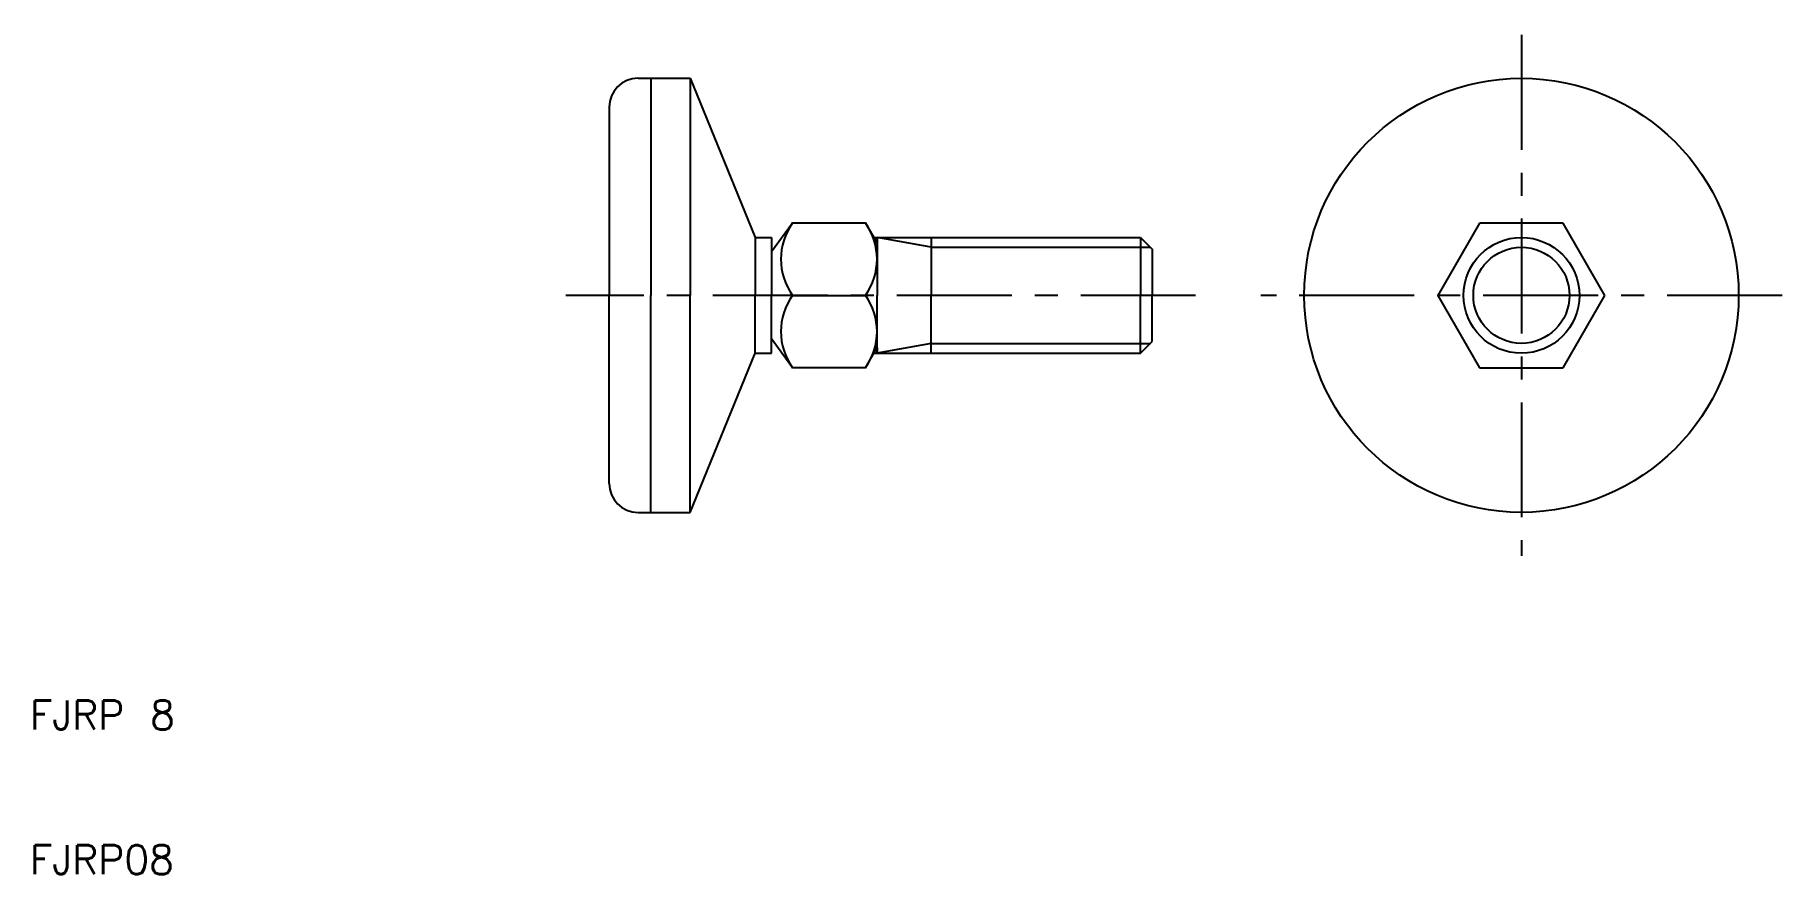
# Model space of a CAD drawing. Extents: x 10 to 131, y 10 to 68.
import ezdxf

# ---------------------------------------------------------------- set-up
doc = ezdxf.new("R2010")
doc.units = 0
doc.header["$LTSCALE"] = 0.25
doc.linetypes.add('CENTER', pattern=[50.8, 31.75, -6.35, 6.35, -6.35])
doc.layers.get('0').update_dxf_attribs({"linetype": 'CONTINUOUS'})
doc.layers.add('CENTER', color=1, linetype='CENTER')
doc.styles.get("Standard").update_dxf_attribs({"font": 'txt.shx', "bigfont": 'extfont.shx'})

msp = doc.modelspace()

# ---------------------------------------------------------------- linework, layer by layer
at = {"color": 7, "linetype": 'CONTINUOUS'}
for p, q in [((52, 65), (55.6, 65)), ((52.87, 65), (52.87, 50)), ((55.6, 65), (60.08, 54)), ((55.6, 65), (55.6, 50)), ((50, 63), (50, 50)), ((62.66, 55), (61.2, 53)), ((67.7, 55), (62.66, 55)), ((67.7, 55), (68.5, 53.61)), ((110.11, 55), (107.23, 50)), ((115.89, 55), (110.11, 55)), ((118.77, 50), (115.89, 55)), ((60.08, 54), (61.2, 54)), ((60.08, 54), (60.08, 50)), ((61.2, 54), (61.2, 53)), ((68.23, 54), (86.7, 54)), ((68.5, 54), (68.5, 50)), ((68.5, 53.61), (68.5, 54)), ((72.23, 54), (72.23, 50)), ((86.7, 54), (87.5, 53.2)), ((86.7, 54), (86.7, 50)), ((87.5, 53.2), (87.5, 50)), ((61.2, 53), (61.2, 50)), ((50, 37), (50, 50)), ((52.87, 35), (52.87, 50)), ((55.6, 35), (55.6, 50)), ((60.08, 46), (60.08, 50)), ((61.2, 47), (61.2, 50)), ((62.66, 50), (67.7, 50)), ((68.5, 46), (68.5, 50)), ((72.23, 46), (72.23, 50)), ((86.7, 46), (86.7, 50)), ((87.5, 46.8), (87.5, 50)), ((107.23, 50), (110.11, 45)), ((115.89, 45), (118.77, 50)), ((55.6, 35), (60.08, 46)), ((60.08, 46), (61.2, 46)), ((62.66, 45), (61.2, 47)), ((61.2, 46), (61.2, 47)), ((67.7, 45), (68.5, 46.39)), ((68.23, 46), (86.7, 46)), ((68.5, 46.39), (68.5, 46)), ((86.7, 46), (87.5, 46.8)), ((67.7, 45), (62.66, 45)), ((110.11, 45), (115.89, 45)), ((52, 35), (55.6, 35))]:
    msp.add_line(p, q, dxfattribs=at)
at = {"color": 3, "linetype": 'CONTINUOUS'}
for p, q in [((72.23, 53.32), (68.5, 54)), ((72.23, 53.32), (87.38, 53.32)), ((72.23, 46.68), (68.5, 46)), ((72.23, 46.68), (87.38, 46.68))]:
    msp.add_line(p, q, dxfattribs=at)
at = {"color": 7, "linetype": 'CONTINUOUS'}
for radius in [15, 4]:
    msp.add_circle((113, 50), radius, dxfattribs=at)
at = {"color": 3, "linetype": 'CONTINUOUS'}
msp.add_circle((113, 50), 3.32, dxfattribs=at)
at = {"color": 7, "linetype": 'CONTINUOUS'}
for centre, radius, start, end in [((52, 63), 2, 90, 180), ((66.17, 52.5), 4.31, 144.5107, 215.4893), ((64.19, 52.5), 4.31, 324.5107, 35.4893), ((66.17, 47.5), 4.31, 144.5107, 215.4893), ((64.19, 47.5), 4.31, 324.5107, 35.4893), ((52, 37), 2, 180, 270)]:
    msp.add_arc(centre, radius, start, end, dxfattribs=at)
at = {"layer": 'CENTER', "color": 1, "linetype": 'CENTER'}
for p, q in [((113, 68), (113, 32)), ((90.5, 50), (47, 50)), ((131, 50), (95, 50))]:
    msp.add_line(p, q, dxfattribs=at)

# ---------------------------------------------------------------- texts
at = {"color": 7, "linetype": 'CONTINUOUS'}
for s, p in [('FJRP 8', (10, 20)), ('FJRP08', (10, 10))]:
    msp.add_text(s, height=2, dxfattribs=at).set_placement(p)

doc.saveas('drawing.dxf')
